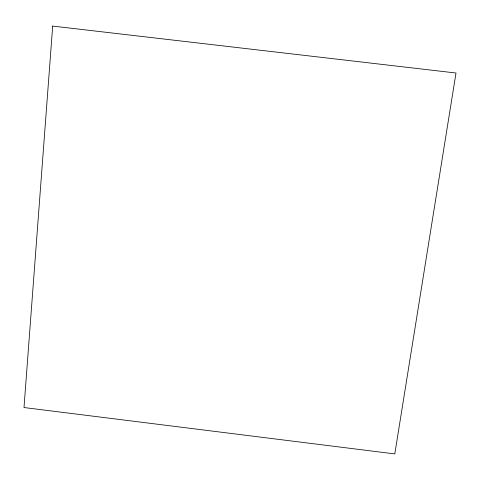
<?xml version="1.0" encoding="UTF-8"?>
<svg xmlns="http://www.w3.org/2000/svg" width="480" height="480" viewBox="0 0 480 480"><rect width="100%" height="100%" fill="white"/><g stroke="black" fill="none" stroke-linecap="round" stroke-linejoin="round"><path stroke-width="0.72" d="M52.686 26.082L24 407.538L394.788 453.918L456 73.014L52.686 26.082"/></g></svg>
